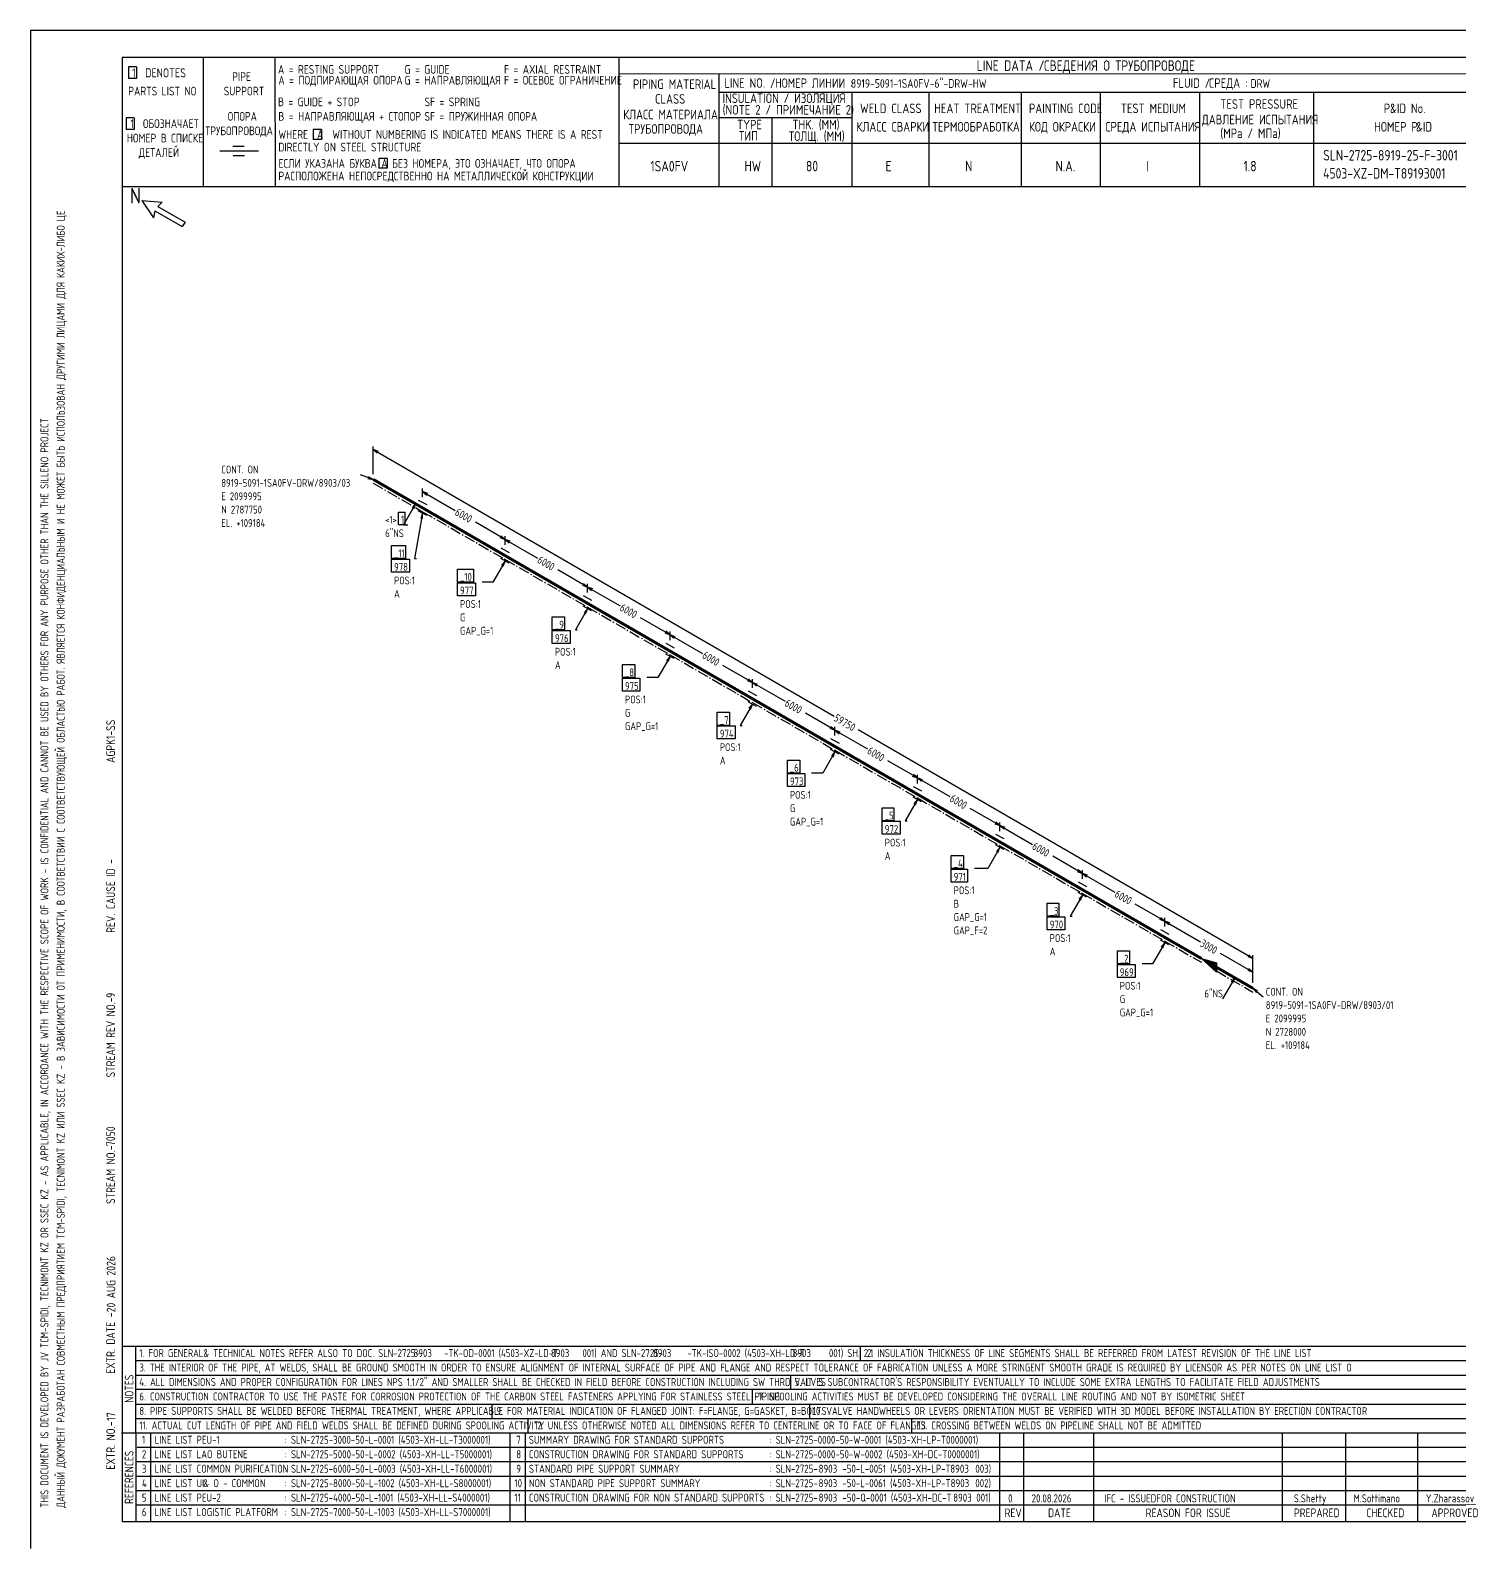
# Model space of a CAD drawing. Extents: x -1005 to 594, y -998 to 420.
# Drawn here: x 0 to 395.2, y 0 to 420 of the extents above; entities that cross this region are included whole.
import ezdxf

# ---------------------------------------------------------------- set-up
doc = ezdxf.new("R2010")
doc.units = 0
doc.linetypes.add('GT111', pattern=[4.5, 3, -0.6, 0.3, -0.6])
doc.styles.add('TTFN17', font='GOST type A')

msp = doc.modelspace()

# ---------------------------------------------------------------- linework, layer by layer
at = {"layer": 'GT_1', "flags": 128}
for points in [[(0, 420), (0, 0)], [(594, 420), (0, 420)], [(589.1, 412.5), (25.4, 412.5)], [(25.4, 412.5), (25.4, 7.5)], [(47.8, 412.5), (47.8, 376.7)], [(67.6, 412.5), (67.7, 376.7)], [(162.7, 412.5), (162.7, 376.7)], [(29.3, 409.9), (27.1, 409.9)], [(27.1, 409.9), (27.1, 406.7)], [(29.3, 409.9), (29.3, 406.7)], [(589.1, 408), (162.7, 407.9)], [(190.3, 407.8), (190.3, 376.7)], [(29.3, 406.7), (27.1, 406.7)], [(190.3, 402.9), (402.7, 402.9)], [(227.1, 402.9), (227.1, 376.7)], [(248.4, 402.9), (248.4, 376.8)], [(273.9, 402.9), (273.9, 376.7)], [(295.8, 402.9), (295.8, 376.7)], [(323.2, 402.9), (323.2, 376.7)], [(354.8, 402.9), (354.8, 376.8)], [(28.7, 395.8), (26.5, 395.8)], [(26.5, 395.8), (26.5, 392.6)], [(28.7, 395.8), (28.7, 392.6)], [(227.1, 395.8), (190.3, 395.8)], [(205, 395.8), (205, 376.7)], [(28.7, 392.6), (26.5, 392.6)], [(80.5, 392.6), (78.2, 392.6)], [(78.2, 392.6), (78.2, 389.8)], [(80.5, 392.6), (80.5, 389.8)], [(63.1, 386.6), (52.4, 386.6)], [(59.1, 387.9), (56, 387.9)], [(80.5, 389.8), (78.2, 389.8)], [(230.2, 388.7), (162.7, 388.7)], [(402.7, 388.7), (226.9, 388.7)], [(59.2, 385.3), (56.1, 385.3)], [(98.6, 384.6), (96.3, 384.6)], [(96.3, 384.6), (96.3, 381.9)], [(98.6, 384.6), (98.6, 381.9)], [(98.6, 381.9), (96.3, 381.9)], [(402.7, 376.7), (25.4, 376.7)], [(30.8, 372.9), (34, 368.1)], [(30.8, 372.9), (36.4, 372.5)], [(34.4, 370.1), (34, 368.1)], [(34.4, 370.1), (42, 365.7)], [(36.4, 372.5), (35.2, 371.3)], [(35.2, 371.3), (42.8, 366.9)], [(42.8, 366.9), (42, 365.7)], [(94.8, 297.275), (94.8, 304.925)], [(96.225, 303.5), (94.8, 304.025), (95.925, 303.05)], [(94.8, 304.025), (222.225, 230.3)], [(94.8, 295.775), (91.275, 297.05)], [(93.3, 296), (94.8, 295.775), (93.525, 296.525)], [(107.25, 290.075), (109.575, 288.8)], [(108.45, 290.9), (108.45, 293.3)], [(109.875, 291.875), (108.45, 292.4), (109.575, 291.425)], [(108.45, 292.4), (117.45, 287.225)], [(101.775, 286.7), (103.5, 286.7), (103.5, 283.175), (101.775, 283.175), (101.775, 286.7)], [(106.5, 289.025), (103.125, 283.175), (104.4, 283.175)], [(105.975, 287.6), (106.5, 289.025), (105.525, 287.9)], [(108.45, 286.4), (106.2, 273.875), (106.725, 273.875)], [(109.575, 285.8), (107.25, 287.075)], [(108.45, 284.9), (108.45, 286.4), (107.925, 284.975)], [(131.25, 279.2), (123.075, 283.925)], [(99.825, 277.475), (103.725, 277.475), (103.725, 273.875), (99.825, 273.875), (99.825, 277.475)], [(129.825, 279.725), (131.25, 279.2), (130.125, 280.175)], [(131.25, 277.7), (131.25, 280.1)], [(131.25, 277.7), (131.25, 280.1)], [(132.675, 278.675), (131.25, 279.2), (132.375, 278.225)], [(131.25, 279.2), (140.25, 274.025)], [(99.825, 273.725), (104.775, 273.725), (104.775, 270.125), (99.825, 270.125), (99.825, 273.725)], [(131.25, 273.2), (127.875, 267.35), (124.95, 267.35)], [(130.05, 276.875), (132.375, 275.6)], [(132.375, 272.6), (130.05, 273.875)], [(130.725, 271.775), (131.25, 273.2), (130.275, 272.075)], [(118.125, 270.95), (122.475, 270.95), (122.475, 267.35), (118.125, 267.35), (118.125, 270.95)], [(154.05, 266), (145.875, 270.725)], [(118.125, 267.2), (123.075, 267.2), (123.075, 263.6), (118.125, 263.6), (118.125, 267.2)], [(152.625, 266.525), (154.05, 266), (152.925, 266.975)], [(154.05, 264.5), (154.05, 266.9)], [(154.05, 264.5), (154.05, 266.9)], [(155.475, 265.475), (154.05, 266), (155.175, 265.025)], [(154.05, 266), (163.05, 260.825)], [(152.85, 263.675), (155.175, 262.4)], [(155.175, 259.4), (152.85, 260.675)], [(144.3, 257.75), (147.675, 257.75), (147.675, 254.15), (144.3, 254.15), (144.3, 257.75)], [(154.05, 260), (150.675, 254.15), (151.2, 254.15)], [(153.525, 258.575), (154.05, 260), (153.075, 258.875)], [(176.85, 252.8), (168.675, 257.525)], [(144.3, 254), (149.25, 254), (149.25, 250.4), (144.3, 250.4), (144.3, 254)], [(175.425, 253.325), (176.85, 252.8), (175.725, 253.775)], [(176.85, 251.3), (176.85, 253.7)], [(176.85, 251.3), (176.85, 253.7)], [(178.275, 252.275), (176.85, 252.8), (177.975, 251.825)], [(176.85, 252.8), (185.85, 247.625)], [(175.65, 250.475), (177.975, 249.2)], [(163.725, 244.55), (167.1, 244.55), (167.1, 240.95), (163.725, 240.95), (163.725, 244.55)], [(176.85, 246.8), (173.475, 240.95), (170.4, 240.95)], [(177.975, 246.2), (175.65, 247.475)], [(176.325, 245.375), (176.85, 246.8), (175.875, 245.675)], [(199.65, 239.6), (191.475, 244.325)], [(163.725, 240.8), (168.525, 240.8), (168.525, 237.2), (163.725, 237.2), (163.725, 240.8)], [(198.225, 240.125), (199.65, 239.6), (198.525, 240.575)], [(199.65, 238.1), (199.65, 240.5)], [(199.65, 238.1), (199.65, 240.5)], [(201.075, 239.075), (199.65, 239.6), (200.775, 238.625)], [(199.65, 239.6), (208.65, 234.425)], [(198.45, 237.275), (200.775, 236)], [(189.9, 231.35), (193.275, 231.35), (193.275, 227.75), (189.9, 227.75), (189.9, 231.35)], [(199.65, 233.6), (196.275, 227.75), (196.8, 227.75)], [(200.775, 233), (198.45, 234.275)], [(199.125, 232.175), (199.65, 233.6), (198.675, 232.475)], [(222.45, 226.4), (214.275, 231.125)], [(189.9, 227.6), (194.85, 227.6), (194.85, 224), (189.9, 224), (189.9, 227.6)], [(221.025, 226.925), (222.45, 226.4), (221.325, 227.375)], [(222.45, 224.9), (222.45, 227.3)], [(222.45, 224.9), (222.45, 227.3)], [(221.25, 224.075), (223.575, 222.8)], [(223.875, 225.875), (222.45, 226.4), (223.575, 225.425)], [(222.45, 226.4), (231.45, 221.225)], [(338.025, 163.25), (228.825, 226.475)], [(222.45, 220.4), (219.075, 214.55), (216, 214.55)], [(223.575, 219.8), (221.25, 221.075)], [(221.925, 218.975), (222.45, 220.4), (221.475, 219.275)], [(209.325, 218.15), (212.7, 218.15), (212.7, 214.55), (209.325, 214.55), (209.325, 218.15)], [(209.325, 214.4), (214.125, 214.4), (214.125, 210.8), (209.325, 210.8), (209.325, 214.4)], [(245.25, 213.2), (237.075, 217.925)], [(243.825, 213.725), (245.25, 213.2), (244.125, 214.175)], [(244.05, 210.875), (246.375, 209.6)], [(245.25, 211.7), (245.25, 214.1)], [(245.25, 211.7), (245.25, 214.1)], [(246.675, 212.675), (245.25, 213.2), (246.375, 212.225)], [(245.25, 213.2), (254.25, 208.025)], [(245.25, 207.2), (241.875, 201.35), (242.4, 201.35)], [(246.375, 206.6), (244.05, 207.875)], [(244.725, 205.775), (245.25, 207.2), (244.275, 206.075)], [(235.5, 204.95), (238.725, 204.95), (238.725, 201.35), (235.5, 201.35), (235.5, 204.95)], [(268.05, 200), (259.875, 204.725)], [(235.5, 201.2), (240.45, 201.2), (240.45, 197.6), (235.5, 197.6), (235.5, 201.2)], [(266.625, 200.525), (268.05, 200), (266.925, 200.975)], [(266.85, 197.675), (269.175, 196.4)], [(268.05, 198.5), (268.05, 200.9)], [(268.05, 198.5), (268.05, 200.9)], [(269.475, 199.475), (268.05, 200), (269.175, 199.025)], [(268.05, 200), (277.05, 194.825)], [(268.05, 194), (264.675, 188.15), (261, 188.15)], [(269.175, 193.4), (266.85, 194.675)], [(267.525, 192.575), (268.05, 194), (267.075, 192.875)], [(254.625, 191.75), (258, 191.75), (258, 188.15), (254.625, 188.15), (254.625, 191.75)], [(290.85, 186.8), (282.675, 191.525)], [(254.625, 188), (259.125, 188), (259.125, 184.4), (254.625, 184.4), (254.625, 188)], [(289.425, 187.325), (290.85, 186.8), (289.725, 187.775)], [(290.85, 185.3), (290.85, 187.7)], [(290.85, 185.3), (290.85, 187.7)], [(292.275, 186.275), (290.85, 186.8), (291.975, 185.825)], [(290.85, 186.8), (299.85, 181.625)], [(290.85, 180.8), (287.475, 174.95), (288, 174.95)], [(289.65, 184.475), (291.975, 183.2)], [(291.975, 180.2), (289.65, 181.475)], [(290.325, 179.375), (290.85, 180.8), (289.875, 179.675)], [(281.1, 178.55), (284.325, 178.55), (284.325, 174.95), (281.1, 174.95), (281.1, 178.55)], [(313.65, 173.6), (305.475, 178.325)], [(281.1, 174.8), (286.05, 174.8), (286.05, 171.2), (281.1, 171.2), (281.1, 174.8)], [(312.225, 174.125), (313.65, 173.6), (312.525, 174.575)], [(313.65, 172.1), (313.65, 174.5)], [(313.65, 172.1), (313.65, 174.5)], [(315.075, 173.075), (313.65, 173.6), (314.775, 172.625)], [(313.65, 173.6), (323.475, 167.9)], [(312.45, 171.275), (314.775, 170)], [(314.775, 167), (312.45, 168.275)], [(300.525, 165.35), (303.9, 165.35), (303.9, 161.75), (300.525, 161.75), (300.525, 165.35)], [(313.65, 167.6), (310.275, 161.75), (307.35, 161.75)], [(313.125, 166.175), (313.65, 167.6), (312.675, 166.475)], [(338.025, 159.5), (329.025, 164.675)], [(336.6, 163.775), (338.025, 163.25), (336.9, 164.225)], [(338.025, 156.5), (338.025, 164.15)], [(300.525, 161.6), (305.475, 161.6), (305.475, 158), (300.525, 158), (300.525, 161.6)], [(327.9, 160.85), (327.9, 159.5), (323.775, 163.25), (327.9, 162.05), (327.9, 159.65), (324.15, 163.025), (327.9, 161.975), (327.9, 159.875), (324.6, 162.8), (327.9, 161.75), (327.9, 160.025), (324.975, 162.5), (327.9, 161.6), (327.9, 160.175), (325.35, 162.35), (327.9, 161.45), (327.9, 160.325), (325.8, 162.05), (327.9, 161.3), (327.9, 160.55), (326.1, 161.9), (327.9, 161.075), (327.9, 160.7), (326.55, 161.6), (327.9, 160.925), (327.9, 160.85), (323.775, 163.25)], [(336.6, 160.025), (338.025, 159.5), (336.9, 160.475)], [(338.025, 156.5), (338.025, 160.4)], [(333, 157.925), (329.625, 152.075)], [(332.475, 156.5), (333, 157.925), (332.025, 156.8)], [(339.3, 154.25), (338.025, 155), (339, 153.875)], [(338.025, 155), (340.875, 152.6)], [(25.3, 56), (402.7, 56)], [(29.1, 56), (29.2, 7.5)], [(229.4, 56), (229.4, 52)], [(29.1, 52), (402.7, 52)], [(29.1, 48), (402.7, 48)], [(210.2, 48), (210.2, 44)], [(402.7, 44), (29.1, 44)], [(199.6, 44), (199.6, 40)], [(29.2, 40), (402.7, 40)], [(127.6, 40), (127.6, 36)], [(215.4, 40), (215.4, 36)], [(29.1, 36), (402.7, 36)], [(137.5, 36), (137.5, 32)], [(243.6, 36), (243.6, 32)], [(25.2, 32), (402.7, 32)], [(33.2, 32), (33.2, 7.6)], [(132.6, 32), (132.6, 7.6)], [(136.8, 32), (136.8, 7.6)], [(267.9, 32), (267.9, 7.5)], [(274.6, 32), (274.6, 7.5)], [(293.9, 32), (293.9, 7.5)], [(346.1, 32), (346.1, 7.5)], [(363.6, 32), (363.6, 7.5)], [(383.5, 32), (383.5, 7.5)], [(402.7, 28), (29.5, 28)], [(402.7, 24), (29.1, 24)], [(402.7, 20), (29.1, 20)], [(402.7, 16), (29.1, 16)], [(402.7, 12), (29.2, 12)], [(25.4, 7.5), (589.1, 7.5)], [(0, 0), (0, 0)]]:
    msp.add_lwpolyline(points, dxfattribs=at)
at = {"layer": 'GT_1', "const_width": 0.8, "flags": 128}
for points in [[(108.45, 287.9), (94.8, 295.775)], [(131.25, 274.7), (108.45, 287.9)], [(154.05, 261.5), (131.25, 274.7)], [(176.85, 248.3), (154.05, 261.5)], [(199.65, 235.1), (176.85, 248.3)], [(222.45, 221.9), (199.65, 235.1)], [(245.25, 208.7), (222.45, 221.9)], [(268.05, 195.5), (245.25, 208.7)], [(290.85, 182.3), (268.05, 195.5)], [(313.65, 169.1), (290.85, 182.3)], [(323.775, 163.25), (313.65, 169.1)], [(338.025, 155), (327.9, 160.85)]]:
    msp.add_lwpolyline(points, dxfattribs=at)
at = {"layer": 'GT_1', "linetype": 'GT111', "flags": 128}
for points in [[(94.8, 294.725), (108.45, 286.85)], [(108.45, 286.85), (131.25, 273.65)], [(131.25, 273.65), (154.05, 260.45)], [(154.05, 260.45), (176.85, 247.25)], [(176.85, 247.25), (199.65, 234.05)], [(199.65, 234.05), (222.45, 220.85)], [(222.45, 220.85), (245.25, 207.65)], [(245.25, 207.65), (268.05, 194.45)], [(268.05, 194.45), (290.85, 181.25)], [(290.85, 181.25), (313.65, 168.05)], [(313.65, 168.05), (323.775, 162.2)], [(327.9, 159.8), (338.025, 153.95)]]:
    msp.add_lwpolyline(points, dxfattribs=at)

# ---------------------------------------------------------------- texts
at = {"layer": 'GT_1', "style": 'TTFN17'}
for s, height, p in [('LINE DATA /', 2.8875, (261.633, 408.8)), ('СВЕДЕНИЯ О ТРУБОПРОВОДЕ', 2.8875, (280.233, 408.8)), (' 1  DENOTES', 2.5025, (26.875, 407)), (' PIPE', 2.4062, (54.561, 406)), ('A = RESTING SUPPORT', 2.40625, (68.461, 408)), ('A = ПОДПИРАЮЩАЯ ОПОРА', 2.40625, (68.561, 405)), ('G = GUIDE', 2.4062, (103.461, 408)), ('G = НАПРАВЛЯЮЩАЯ', 2.40625, (103.461, 405)), ('F = AXIAL RESTRAINT', 2.40625, (130.961, 408)), ('F = ОСЕВОЕ ОГРАНИЧЕНИЕ', 2.40625, (130.961, 405)), ('PARTS LIST NO', 2.40625, (27.061, 402)), ('SUPPORT', 2.4062, (53.461, 402)), ('PIPING MATERIAL', 2.64687, (166.597, 403.8)), ('LINE NO. /', 2.6469, (191.897, 404.1)), ('НОМЕР ЛИНИИ :', 2.59875, (205.89, 404.1)), ('8919-5091-1SA0FV-6"-DRW-HW', 2.40625, (226.861, 404.1)), ('FLUID /', 2.6469, (315.897, 404.1)), ('СРЕДА :', 2.6469, (325.897, 404.1)), ('DRW', 2.4062, (337.361, 404.1)), ('B = GUIDE + STOP', 2.40625, (68.461, 399)), ('SF = SPRING', 2.40625, (108.961, 399)), ('CLASS', 2.6469, (172.697, 399.7)), ('(NOTE 2 / ПРИМЕЧАНИЕ 2)', 2.64687, (191.397, 396.7)), ('INSULATION / ИЗОЛЯЦИЯ', 2.64687, (191.397, 399.9)), ('WELD CLASS', 2.6469, (229.397, 397.1)), ('HEAT TREATMENT', 2.64687, (249.897, 397.1)), ('PAINTING CODE', 2.64687, (276.097, 397.1)), ('TEST MEDIUM', 2.64687, (301.497, 397.1)), ('TEST PRESSURE', 2.64687, (328.997, 398.3)), ('P', 2.647, (374.197, 397.1)), ('&ID No.', 2.6469, (375.908, 397.1)), (' 1  ОБОЗНАЧАЕТ', 2.40625, (26.461, 393)), ('ОПОРА', 2.4062, (54.561, 395)), ('B = НАПРАВЛЯЮЩАЯ + СТОПОР', 2.40625, (68.561, 395)), ('SF = ПРУЖИННАЯ ОПОРА', 2.40625, (108.961, 395)), ('КЛАСС МАТЕРИАЛА', 2.64687, (163.897, 395.4)), ('TYPE', 2.6469, (195.397, 392.6)), ('THK. (MM)', 2.6469, (210.697, 392.6)), ('ДАВЛЕНИЕ ИСПЫТАНИЯ', 2.64687, (323.897, 394)), ('НОМЕР В СПИСКЕ', 2.40625, (26.661, 389)), ('ТРУБОПРОВОДА', 2.40625, (48.361, 391)), ('WHERE  A  WITHOUT NUMBERING IS INDICATED MEANS THERE IS A REST', 2.40625, (68.561, 390)), ('ТРУБОПРОВОДА', 2.64687, (165.397, 391.4)), ('ТИП', 2.6469, (195.897, 389.5)), ('ТОЛЩ. (ММ)', 2.6469, (209.697, 389.4)), ('КЛАСС СВАРКИ', 2.64687, (228.397, 392)), ('ТЕРМООБРАБОТКА', 2.64687, (249.397, 392)), ('КОД ОКРАСКИ', 2.64687, (276.097, 392)), ('СРЕДА ИСПЫТАНИЯ', 2.64687, (297.197, 392)), ('(MPa / МПа)', 2.64687, (328.997, 390.2)), ('НОМЕР P', 2.6469, (371.497, 392)), ('&ID', 2.6469, (383.097, 392)), ('ДЕТАЛЕЙ', 2.4062, (29.961, 385)), ('DIRECTLY ON STEEL STRUCTURE', 2.40625, (68.561, 386.5)), ('SLN-2725-8919-25-F-3001', 2.8875, (357.433, 384)), ('ЕСЛИ УКАЗАНА БУКВА A БЕЗ НОМЕРА, ЭТО ОЗНАЧАЕТ, ЧТО ОПОРА', 2.40625, (68.561, 382)), ('1SA0FV', 2.8875, (171.433, 381)), ('HW', 2.8875, (197.433, 381)), ('80', 2.8875, (214.433, 381)), ('E', 2.888, (236.433, 381)), ('N', 2.888, (258.433, 381)), ('N.A.', 2.8875, (283.433, 381)), ('I', 2.888, (308.433, 381)), ('1.8', 2.8875, (335.433, 381)), ('РАСПОЛОЖЕНА НЕПОСРЕДСТВЕННО НА МЕТАЛЛИЧЕСКОЙ КОНСТРУКЦИИ', 2.40625, (68.561, 378.5)), ('4503-XZ-DM-T89193001', 2.8875, (357.433, 379)), ('N', 4.331, (27.55, 372.1)), ('CONT. ON', 2.1656, (52.789, 297.425)), ('8919-5091-1SA0FV-DRW/8903/03', 2.16562, (52.789, 293.728)), ('E 2099995', 2.1656, (52.789, 290.03)), ('N 2787750', 2.1656, (52.789, 286.333)), ('<1>', 2.1656, (98.097, 283.55)), ('1', 2.166, (102.455, 283.55)), ('EL. +109184', 2.16562, (52.789, 282.635)), ('6"NS', 2.1656, (98.097, 279.8)), ('_11', 2.1656, (100.558, 274.25)), ('978', 2.1656, (100.558, 270.5)), ('POS:1', 2.1656, (100.558, 266.75)), ('_10', 2.1656, (118.8, 267.725)), ('A', 2.166, (100.558, 263.053)), ('977', 2.1656, (118.8, 263.975)), ('POS:1', 2.1656, (118.8, 260.225)), ('G', 2.166, (118.8, 256.528)), ('_9', 2.1656, (145.033, 254.525)), ('GAP_G=1', 2.1656, (118.8, 252.83)), ('976', 2.1656, (145.033, 250.775)), ('POS:1', 2.1656, (145.033, 247.025)), ('A', 2.166, (145.033, 243.328)), ('_8', 2.1656, (164.4, 241.325)), ('975', 2.1656, (164.4, 237.575)), ('POS:1', 2.1656, (164.4, 233.825)), ('G', 2.166, (164.4, 230.128)), ('GAP_G=1', 2.1656, (164.4, 226.43)), ('_7', 2.1656, (190.633, 228.125)), ('974', 2.1656, (190.633, 224.375)), ('POS:1', 2.1656, (190.633, 220.625)), ('A', 2.166, (190.633, 216.928)), ('_6', 2.1656, (210, 214.925)), ('973', 2.1656, (210, 211.175)), ('POS:1', 2.1656, (210, 207.425)), ('G', 2.166, (210, 203.728)), ('GAP_G=1', 2.1656, (210, 200.03)), ('_5', 2.1656, (236.233, 201.725)), ('972', 2.1656, (236.233, 197.975)), ('POS:1', 2.1656, (236.233, 194.225)), ('A', 2.166, (236.233, 190.528)), ('_4', 2.1656, (255.288, 188.525)), ('971', 2.1656, (255.288, 184.775)), ('POS:1', 2.1656, (255.288, 181.025)), ('B', 2.166, (255.288, 177.328)), ('_3', 2.1656, (281.833, 175.325)), ('GAP_G=1', 2.1656, (255.288, 173.63)), ('970', 2.1656, (281.833, 171.575)), ('GAP_F=2', 2.1656, (255.288, 169.933)), ('POS:1', 2.1656, (281.833, 167.825)), ('A', 2.166, (281.833, 164.128)), ('_2', 2.1656, (301.2, 162.125)), ('969', 2.1656, (301.2, 158.375)), ('POS:1', 2.1656, (301.2, 154.625)), ('G', 2.166, (301.2, 150.928)), ('6"NS', 2.1656, (324.597, 152.45)), ('CONT. ON', 2.1656, (341.575, 152.975)), ('8919-5091-1SA0FV-DRW/8903/01', 2.16562, (341.575, 149.278)), ('GAP_G=1', 2.1656, (301.2, 147.23)), ('E 2099995', 2.1656, (341.575, 145.58)), ('N 2728000', 2.1656, (341.575, 141.883)), ('EL. +109184', 2.16562, (341.575, 138.185)), ('1. FOR GENERAL', 2.18487, (30.128, 53)), ('& TECHNICAL NOTES REFER ALSO TO DOC. SLN-2725-      -TK-OD-0001 (4503-XZ-LD-T      001) AND SLN-2725-      -TK-ISO-0002 (4503-XH-LD-T      001) SH. 2.1', 2.18487, (47.868, 53)), ('8903', 2.1849, (105.928, 53)), ('8903', 2.1849, (143.928, 53)), ('8903', 2.1849, (172.128, 53)), ('8903', 2.1849, (210.728, 53)), ('2. INSULATION THICKNESS OF LINE SEGMENTS SHALL BE REFERRED FROM LATEST REVISION OF THE LINE LIST', 2.18487, (231.328, 53)), ('3. THE INTERIOR OF THE PIPE, AT WELDS, SHALL BE GROUND SMOOTH IN ORDER TO ENSURE ALIGNMENT OF INTERNAL SURFACE OF PIPE AND FLANGE AND RESPECT TOLERANCE OF FABRICATION UNLESS A MORE STRINGENT SMOOTH GRADE IS REQUIRED BY LICENSOR AS PER NOTES ON LINE LIST O', 2.18487, (30.128, 49)), ('4. ALL DIMENSIONS AND PROPER CONFIGURATION FOR LINES NPS 1.1/2" AND SMALLER SHALL BE CHECKED IN FIELD BEFORE CONSTRUCTION INCLUDING SW THRD VALVES', 2.18487, (30.128, 45)), ("5. IT IS SUBCONTRACTOR'S RESPONSIBILITY EVENTUALLY TO INCLUDE SOME EXTRA LENGTHS TO FACILITATE FIELD ADJUSTMENTS", 2.18487, (211.328, 45)), ('6. CONSTRUCTION CONTRACTOR TO USE THE PASTE FOR CORROSION PROTECTION OF THE CARBON STEEL FASTENERS APPLYING FOR STAINLESS STEEL PIPING', 2.18487, (30.128, 41)), ('7. SPOOLING ACTIVITIES MUST BE DEVELOPED CONSIDERING THE OVERALL LINE ROUTING AND NOT BY ISOMETRIC SHEET', 2.18487, (201.328, 41)), ('8. PIPE SUPPORTS SHALL BE WELDED BEFORE THERMAL TREATMENT, WHERE APPLICABLE', 2.18487, (30.128, 37)), ('9. FOR MATERIAL INDICATION OF FLANGED JOINT: F=FLANGE, G=GASKET, B=BOLTS', 2.18487, (128.828, 37)), ('10. VALVE HANDWHEELS OR LEVERS ORIENTATION MUST BE VERIFIED WITH 3D MODEL BEFORE INSTALLATION BY ERECTION CONTRACTOR', 2.18487, (216.328, 37)), ('11. ACTUAL CUT LENGTH OF PIPE AND FIELD WELDS SHALL BE DEFINED DURING SPOOLING ACTIVITY', 2.18487, (30.128, 33)), ('12. UNLESS OTHERWISE NOTED ALL DIMENSIONS REFER TO CENTERLINE OR TO FACE OF FLANGES', 2.18487, (139.328, 33)), ('13. CROSSING BETWEEN WELDS ON PIPELINE SHALL NOT BE ADMITTED', 2.18487, (245.328, 33)), ('1', 2.214, (30.832, 29)), ('LINE LIST PEU-1', 2.21375, (34.332, 29)), (': SLN-2725-3000-50-L-0001 (4503-XH-LL-T3000001)', 2.21375, (70.332, 29)), ('7', 2.214, (134.332, 29)), ('SUMMARY DRAWING FOR STANDARD SUPPORTS', 2.21375, (137.832, 29)), (': SLN-2725-0000-50-W-0001 (4503-XH-LP-T0000001)', 2.21375, (204.332, 29)), ('2', 2.214, (30.832, 25)), ('LINE LIST LAO BUTENE', 2.21375, (34.332, 25)), (': SLN-2725-5000-50-L-0002 (4503-XH-LL-T5000001)', 2.21375, (70.332, 25)), ('8', 2.214, (134.332, 25)), ('CONSTRUCTION DRAWING FOR STANDARD SUPPORTS', 2.21375, (137.832, 25)), (': SLN-2725-0000-50-W-0002 (4503-XH-DC-T0000001)', 2.21375, (204.332, 25)), ('3', 2.214, (30.832, 21)), ('LINE LIST COMMON PURIFICATION', 2.21375, (34.332, 21)), (': SLN-2725-6000-50-L-0003 (4503-XH-LL-T6000001)', 2.21375, (70.332, 21)), ('9', 2.214, (134.332, 21)), ('STANDARD PIPE SUPPORT SUMMARY', 2.21375, (137.832, 21)), (': SLN-2725-      -50-L-0051 (4503-XH-LP-T      003)', 2.21375, (204.332, 21)), ('8903', 2.2138, (217.932, 21)), ('8903', 2.2138, (254.332, 21)), ('4', 2.214, (30.832, 17)), ('LINE LIST UI', 2.21375, (34.332, 17)), ('& O - COMMON', 2.21375, (47.849, 17)), (': SLN-2725-8000-50-L-1002 (4503-XH-LL-S8000001)', 2.21375, (70.332, 17)), ('10', 2.2138, (133.832, 17)), ('NON STANDARD PIPE SUPPORT SUMMARY', 2.21375, (137.832, 17)), (': SLN-2725-      -50-L-0061 (4503-XH-LP-T      002)', 2.21375, (204.332, 17)), ('8903', 2.2138, (217.932, 17)), ('8903', 2.2138, (254.432, 17)), ('5', 2.214, (30.832, 13)), ('LINE LIST PEU-2', 2.21375, (34.332, 13)), (': SLN-2725-4000-50-L-1001 (4503-XH-LL-S4000001)', 2.21375, (70.332, 13)), ('11', 2.2138, (133.832, 13)), ('CONSTRUCTION DRAWING FOR NON STANDARD SUPPORTS', 2.21375, (137.832, 13)), (': SLN-2725-      -50-Q-0001 (4503-XH-DC-T      001)', 2.21375, (204.332, 13)), ('8903', 2.2138, (217.932, 13)), ('8903', 2.2138, (255.132, 13)), ('0', 2.214, (270.332, 12.8)), ('20.08.2026', 2.2138, (276.832, 12.8)), ('IFC - ISSUEDFOR CONSTRUCTION', 2.21375, (296.932, 12.8)), ('S.Shetty', 2.2138, (349.332, 12.8)), ('M.Sottimano', 2.21375, (365.832, 12.8)), ('Y.Zharassov', 2.21375, (385.832, 12.8)), ('6', 2.214, (30.832, 9)), ('LINE LIST LOGISTIC PLATFORM', 2.21375, (34.332, 9)), (': SLN-2725-7000-50-L-1003 (4503-XH-LL-S7000001)', 2.21375, (70.332, 9)), ('REV', 2.4062, (269.361, 8.7)), ('DATE', 2.4062, (281.361, 8.7)), ('REASON FOR ISSUE', 2.40625, (308.361, 8.7)), ('PREPARED', 2.4062, (349.361, 8.7)), ('CHECKED', 2.4062, (369.361, 8.7)), ('APPROVED', 2.4062, (387.361, 8.7))]:
    msp.add_text(s, height=height, dxfattribs=at).set_placement(p)
for s, height, rotation, p in [('ДАННЫЙ ДОКУМЕНТ РАЗРАБОТАН СОВМЕСТНЫМ ПРЕДПРИЯТИЕМ TCM-SPIDI, TECNIMONT KZ ИЛИ SSEC KZ - В ЗАВИСИМОСТИ ОТ ПРИМЕНИМОСТИ, В СООТВЕТСТВИИ С СООТВЕТСТВУЮЩЕЙ ОБЛАСТЬЮ РАБОТ. ЯВЛЯЕТСЯ КОНФИДЕНЦИАЛЬНЫМ И НЕ МОЖЕТ БЫТЬ ИСПОЛЬЗОВАН ДРУГИМИ ЛИЦАМИ ДЛЯ КАКИХ-ЛИБО ЦЕ', 2.21375, 90, (9.5, 11.332)), ('THIS DOCUMENT IS DEVELOPED BY JV TCM-SPIDI, TECNIMONT KZ OR SSEC KZ - AS APPLICABLE, IN ACCORDANCE WITH THE RESPECTIVE SCOPE OF WORK - IS CONFIDENTIAL AND CANNOT BE USED BY OTHERS FOR ANY PURPOSE OTHER THAN THE SILLENO PROJECT', 2.21375, 90, (5, 11.332)), ('6000', 2.1656, -30, (117.144, 286.063)), ('6000', 2.1656, -30, (139.944, 272.863)), ('6000', 2.1656, -30, (162.744, 259.663)), ('6000', 2.1656, -30, (185.544, 246.463)), ('6000', 2.1656, -30, (208.344, 233.263)), ('AGPK1-SS', 2.4062, 90, (23.4, 217.361)), ('59750', 2.1656, -30, (221.926, 229.155)), ('6000', 2.1656, -30, (231.144, 220.063)), ('6000', 2.1656, -30, (253.944, 206.863)), ('6000', 2.1656, -30, (276.744, 193.663)), ('REV. CAUSE ID -', 2.40625, 90, (23.4, 170.361)), ('6000', 2.1656, -30, (299.544, 180.463)), ('3000', 2.1656, -30, (323.198, 166.775)), ('STREAM REV NO.-', 2.40625, 90, (23.4, 130.361)), ('9', 2.406, 90, (23.4, 152.361)), ('7050', 2.4062, 90, (23.4, 111.361)), ('STREAM NO.-', 2.40625, 90, (23.4, 95.361)), ('20 AUG 2026', 2.40625, 90, (23.5, 65.361)), ('EXTR. DATE -', 2.40625, 90, (23.4, 48.361)), ('NOTES', 2.4062, 90, (28.5, 40.361)), ('EXTR. NO.-', 2.4062, 90, (23.4, 21.861)), ('17', 2.4062, 90, (23.5, 35.361)), ('REFERENCES', 2.4062, 90, (28.5, 12.361))]:
    msp.add_text(s, height=height, rotation=rotation, dxfattribs=at).set_placement(p)

doc.saveas('drawing.dxf')
